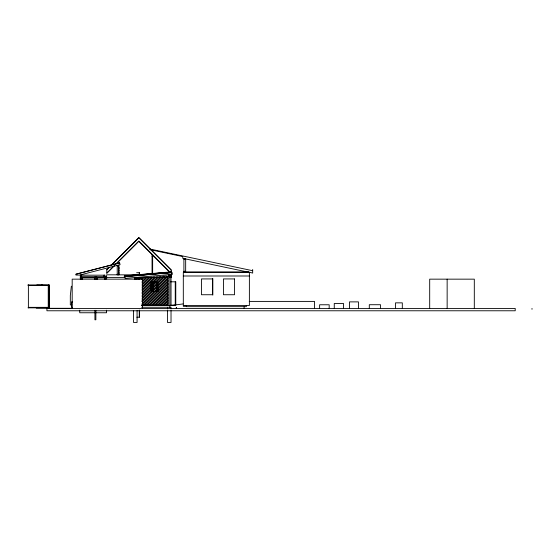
<?xml version="1.0" encoding="UTF-8"?>
<svg xmlns="http://www.w3.org/2000/svg" width="560" height="560" viewBox="0 0 560 560"><rect width="100%" height="100%" fill="white"/><g stroke="black" fill="none" stroke-linecap="round" stroke-linejoin="round"><path stroke-width="0.84" d="M171.612 274.421L171.542 271.852L124.299 275.905L124.355 276.577L171.598 272.545M71.358 286.181L70.322 295.547L70.322 304.913L72.023 304.913M109.27 267.085L106.806 269.542L106.806 273.301L114.499 265.615M110.502 265.853L138.831 237.524L171.199 269.892L171.199 272.944M106.806 269.787L108.654 267.939M111.734 264.859L138.831 237.769L171.199 270.13M106.806 273.056L113.89 265.979M115.71 264.152L138.831 241.038L169.974 272.181M116.319 263.788L138.831 241.276L169.974 272.426M142.016 292.565L157.969 276.696L156.163 276.85L142.023 290.906M142.002 293.643L159.131 276.598L160.944 276.437L141.995 295.302M142.016 296.485L162.267 276.325L164.073 276.171M142.009 298.144L164.171 276.073M141.995 299.222L165.235 276.073L166.887 276.073L141.652 301.21M142.247 301.819L168.098 276.073L168.098 305.501M142.072 303.646L168.098 277.725M141.883 304.892L168.098 278.789M142.926 305.501L168.098 280.441M144.13 305.501L168.098 281.652M145.789 305.501L168.098 283.304M146.853 305.501L168.098 284.368M166.439 305.501L168.098 303.849M142.044 285.32L150.059 277.375L151.865 277.214L142.023 286.986M142.002 288.071L153.027 277.116L154.84 276.962L141.995 289.723M148.505 305.501L168.098 286.02M149.709 305.501L168.098 287.231M151.368 305.501L168.098 288.876M152.432 305.501L168.098 289.94M154.077 305.501L168.098 291.599M138.502 279.405L139.65 278.264L137.83 278.418L136.941 279.3M142.051 281.407L145.754 277.739L143.941 277.893L142.079 279.734M142.009 282.499L146.916 277.641L148.736 277.487L142.002 284.158M155.288 305.501L168.098 292.803M156.94 305.501L168.098 294.455M158.004 305.501L168.098 295.519M163.583 305.501L168.098 301.028M159.656 305.501L168.098 297.178M165.235 305.501L168.098 302.68M141.386 279.216L142.611 278.005L140.791 278.166L139.566 279.37M160.867 305.501L168.098 298.382M162.519 305.501L168.098 300.034M75.964 274.246L119.63 262.864L75.943 274.155L75.964 275.065L79.814 275.065L120.071 264.656L119.651 262.955M141.799 305.501L171.024 305.501L183.036 303.94M124.313 276.024L171.563 272.09M124.327 276.171L171.57 272.181M124.334 276.283L171.577 272.293M124.348 276.458L171.591 272.426M124.95 276.647L172.193 272.608L172.34 274.358L125.104 278.397L124.943 276.528M152.061 256.263L152.642 256.263M183.904 259.259L185.661 259.259M117.222 265.86L118.867 265.86M118.398 267.134L118.867 267.134M118.398 267.295L118.867 267.302M118.398 267.491L118.867 267.491M118.398 268.093L118.867 268.093M118.398 268.261L118.867 268.261M118.398 268.611L118.867 268.611M118.398 268.8L118.867 268.8M118.398 269.836L118.867 269.836M118.398 270.004L118.867 270.004M118.398 270.375L118.867 270.375M118.398 270.564L118.867 270.578M118.398 270.746L118.867 270.746M183.904 271.313L185.661 271.313M118.398 271.684L118.867 271.684M118.398 271.873L118.867 271.873M183.904 271.901L248.794 271.901L248.794 272.489M118.398 272.321L118.867 272.321M118.398 272.482L118.867 272.482M136.654 272.72L139.461 272.72L139.461 274.463M118.398 272.965L118.867 272.965M118.398 273.147L118.867 273.147M118.398 273.455L118.867 273.455M118.398 273.644L118.867 273.644M117.222 274.281L118.867 274.281M117.222 274.75L118.867 274.75M117.075 274.813L106.638 274.813L106.638 279.104M138.831 274.813L117.222 274.862L117.222 265.391L118.867 265.391L118.867 274.862M169.281 274.813L171.024 274.813L171.024 305.501M183.316 275.996L249.382 275.996M168.098 276.325L169.855 276.325M106.638 276.619L106.134 276.619L106.134 277.837L106.638 277.816M80.325 276.815L106.4 276.815L106.4 277.284L80.325 277.284M106.638 277.403L124.908 277.403M135.898 277.473L135.317 277.473L135.317 279.041M136.22 277.403L167.545 277.403M169.281 277.403L171.024 277.403M80.325 277.753L105.462 277.753M134.729 279.041L136.486 279.041L136.486 277.284L135.898 277.284L135.898 279.041M170.499 281.806L175.777 281.806L175.777 305.221L170.499 305.221M151.963 282.086L157.024 282.086M28.014 285.012L49.196 285.012L49.21 308.427M48.531 285.25L36.827 285.012M49.196 285.362L49.021 285.012M249.263 301.406L314.51 301.406L314.51 308.427M141.799 305.207L168.042 305.207M141.799 305.263L168.042 305.501M183.316 305.501L249.382 305.501L249.382 272.489L183.316 272.489L183.316 306.32L186.361 306.32M141.575 307.258L171.024 307.258L171.024 308.945M28.014 307.839L48.804 307.846M36.246 308.077L48.454 308.077M72.261 308.308L46.928 308.308L46.928 310.772L515.214 310.772L515.214 308.427L46.928 308.427M136.843 317.205L139.461 317.205L139.461 310.226M252.672 270.711L150.045 249.074L149.926 249.641L182.791 256.571L182.763 258.335L184.485 258.671M185.661 258.944L247.1 271.901M176.337 307.769C176.288 306.264 176.4 309.491 176.351 307.972M532 308.427L532 309.302M474.306 308.427L474.306 279.16L429.695 279.16L429.695 308.427M447.146 279.16L447.146 308.427M402.311 308.427L402.311 302.855L395.521 302.855L395.521 308.427M380.513 308.427L380.513 304.717L369.299 304.717L369.299 308.427M358.428 308.427L358.428 301.882L349.503 301.882L349.503 308.427M343.539 308.427L343.539 303.499L334.264 303.499L334.264 308.427M329.182 308.427L329.182 304.773L319.627 304.773L319.627 308.427M252.672 269.493L252.672 273.077L248.206 271.901M247.037 271.901L247.037 272.489M246.337 305.501L246.337 306.67L186.361 306.67L186.361 305.501M244.097 306.866L244.097 308.427M212.835 278.565L212.835 295.078M185.661 272.489L185.661 258.671L183.904 258.671L183.904 272.489M184.485 271.901L184.485 272.489M175.252 281.806L175.252 305.221M171.402 274.813L171.402 277.347M171.199 274.813L171.199 277.34M171.024 310.639L171.024 322.476L167.51 322.476L167.51 310.639M169.855 307.258L169.855 274.568L168.371 274.568L168.371 276.325M169.267 274.568L169.267 276.325M168.959 274.568L168.959 276.325M168.686 274.673L168.686 276.325M167.51 307.258L167.51 308.945M157.864 282.086L157.864 291.452L151.123 291.452L151.123 282.086M156.975 283.458L156.975 290.241M153.461 282.324L153.461 291.767M152.061 282.324L152.061 291.767M142.429 308.427L142.429 279.16L72.184 279.16L72.184 308.427M139.272 272.72L139.272 274.463M139.272 310.226L139.272 317.205M137.074 310.639L137.074 322.476L133.56 322.476L133.56 310.639M134.729 277.473L134.729 279.181M106.575 310.198L106.575 312.76L79.737 312.76L79.737 310.198M105.462 277.284L105.462 279.489M104.986 276.815L104.986 275.177L80.325 275.177L80.325 279.461M105 277.753L105 279.461M104.517 275.177L104.517 276.815M104.531 277.753L104.531 279.461M104.048 275.177L104.048 276.815M97.181 277.753L97.181 279.461M96.712 276.815L96.712 279.461M95.865 310.303L95.865 319.781L94.927 319.781L94.927 310.303M95.074 276.815L95.074 279.489M94.605 277.753L94.605 279.398M82.194 277.753L82.194 279.398M81.725 276.815L81.725 279.461M81.256 275.177L81.256 276.815M80.794 275.177L80.794 276.815M80.794 277.753L80.794 279.16M49.126 285.012L49.077 308.427M48.517 285.012L48.524 285.362L28.105 285.362L28.105 285.012M48.314 307.846L48.314 307.496L28.357 307.496L28.357 307.846M48.244 285.362L48.244 307.349L28.385 307.349L28.385 285.362M42.301 285.012L42.301 285.362M41.615 285.012L41.615 285.362M28.602 285.012L28.602 285.362M71.505 304.913A3.514 0.91 -90 0 1 72.408 301.406M72.408 308.196A3.276 0.847 -90 0 1 71.561 304.913A3.276 0.847 -90 0 1 72.408 301.637M152.642 254.506L152.061 254.506L152.061 273.105L152.642 273.105L152.642 254.506M212.576 278.929L201.453 278.929L201.453 294.735L212.576 294.735L212.576 278.929M234.549 278.929L223.433 278.929L223.433 294.735L234.549 294.735L234.549 278.929"/></g></svg>
